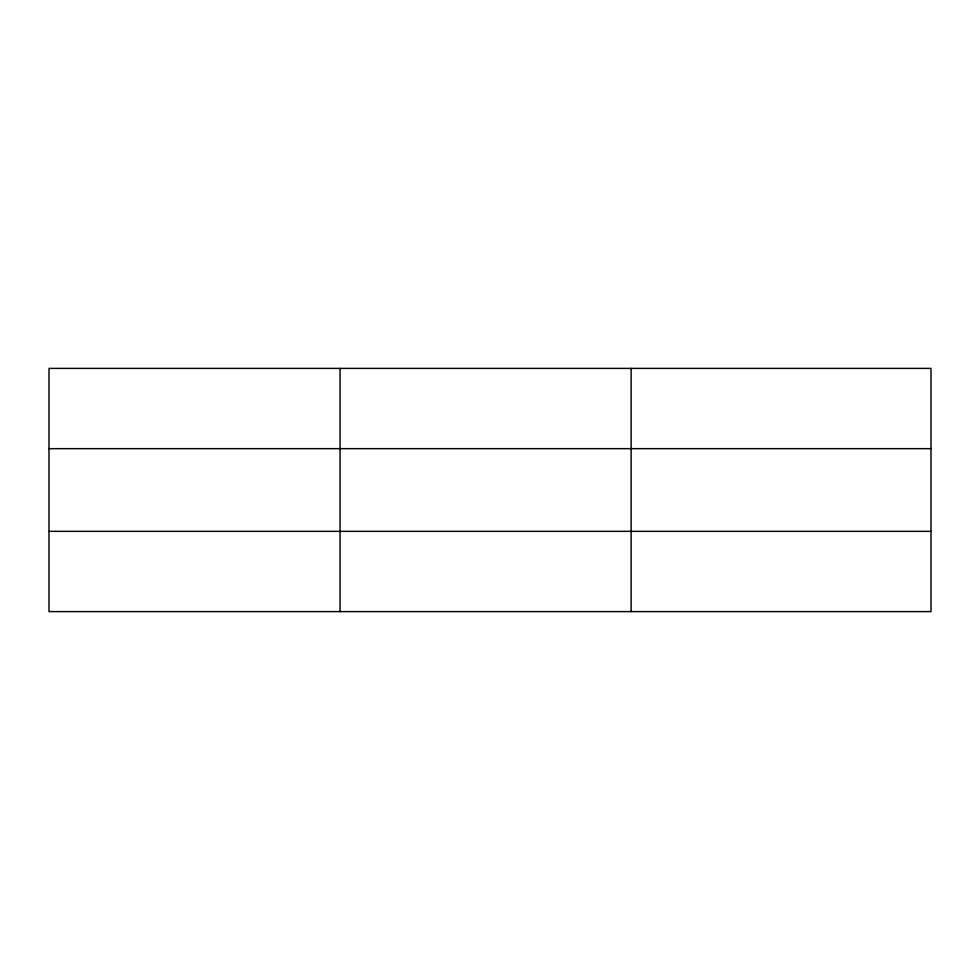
<?xml version="1.0" encoding="UTF-8"?>
<svg xmlns="http://www.w3.org/2000/svg" width="980" height="980" viewBox="0 0 980 980"><rect width="100%" height="100%" fill="white"/><g stroke="black" fill="none" stroke-linecap="round" stroke-linejoin="round"><path stroke-width="1.47" d="M340.06 368.394L340.06 611.606M631.12 368.394L631.12 611.606M931 448.656L931 368.394L49 368.394L49 611.606L931 611.606L931 448.656L49 448.656M49 531.344L931 531.344"/></g></svg>
